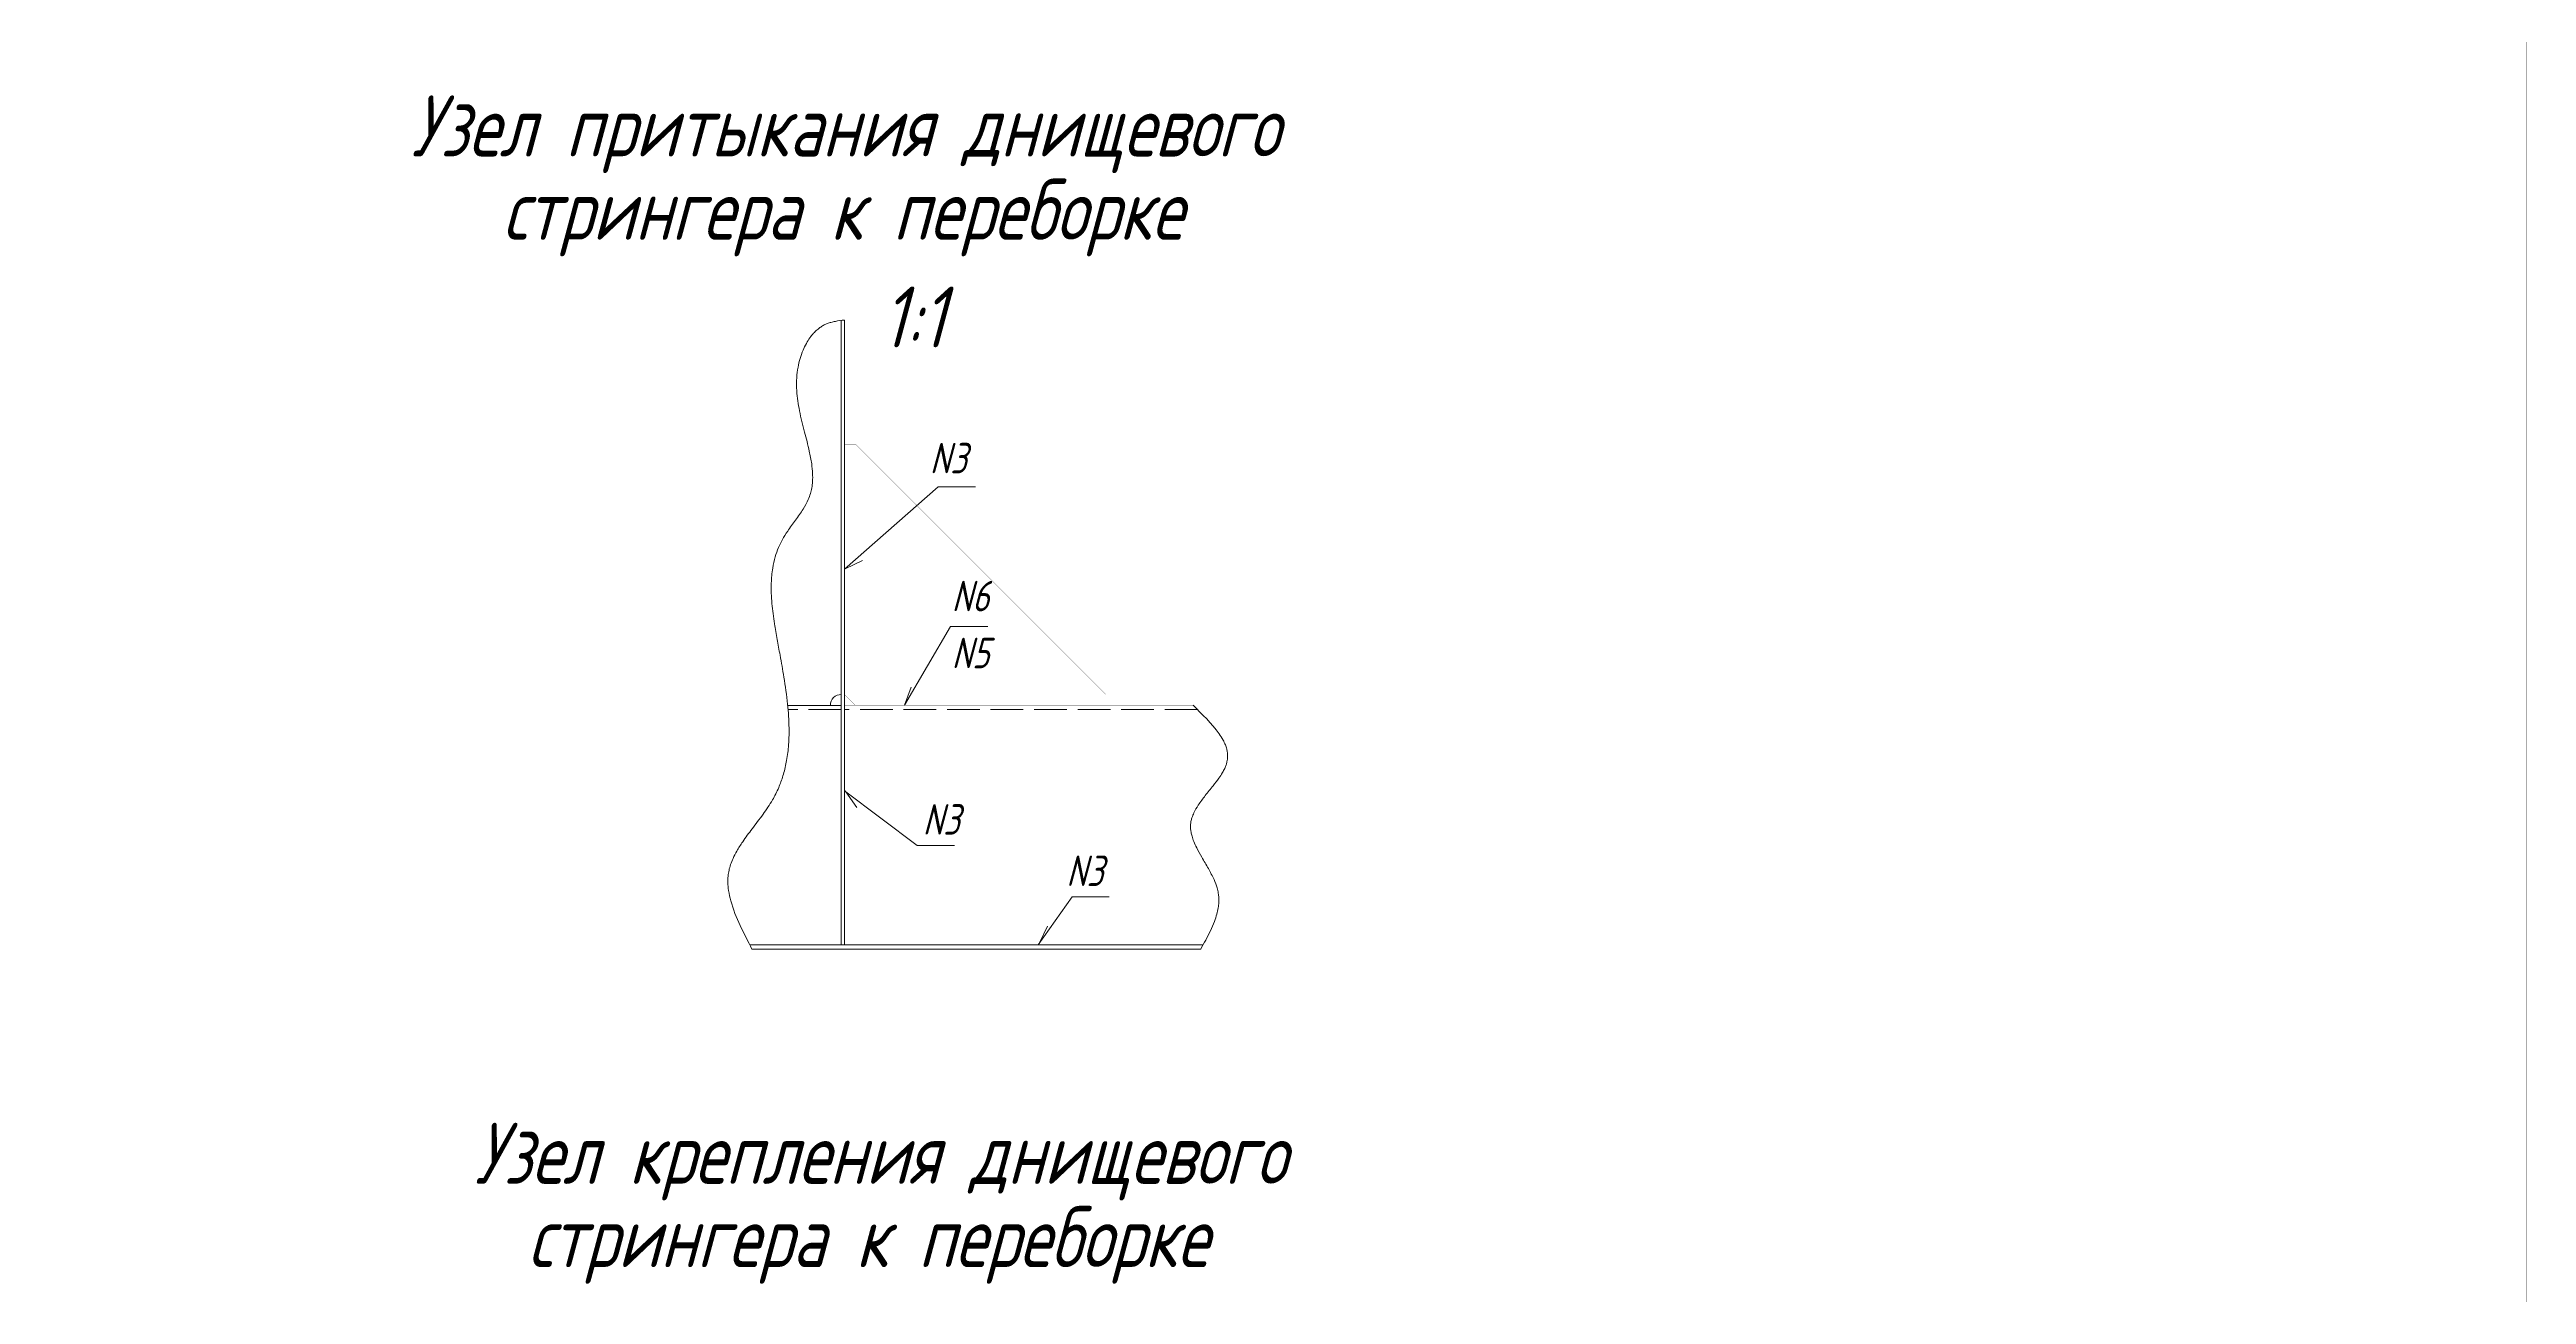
# Model space of a CAD drawing. Header units: millimetres. Extents: x 77380 to 135900, y -26587 to 17301.
# Drawn here: x 107776 to 110620, y -379 to 1050 of the extents above; entities that cross this region are included whole.
import ezdxf

# ---------------------------------------------------------------- set-up
doc = ezdxf.new("R2010")
doc.units = ezdxf.units.MM
for name, pattern in [('K5LT32768', [0]), ('K5LT32769', [50, 37.5, -12.5]), ('K5LT32770', [0]), ('K5LT32774', [850.2, 600, -125, 0.2, -125]), ('K5LT32780', [0]), ('K5LT32835', [0]), ('K5LT_THIN', [0])]:
    doc.linetypes.add(name, pattern=pattern)
doc.styles.add('KTEXTSTYLE', font='GOST_AU.SHX', dxfattribs={"width": 0.96, "height": 5})

# ---------------------------------------------------------------- blocks, each defined once
blk = doc.blocks.new('U57')
at = {"color": 7, "linetype": 'K5LT32780', "const_width": 0.18}
blk.add_lwpolyline([(101915.3, 12814.4), (110075.3, 12814.4), (110075.3, 18654.4), (101915.3, 18654.4)], close=True, dxfattribs=at)
blk = doc.blocks.new('U138')
at = {"color": 7, "linetype": 'K5LT_THIN', "lineweight": 18}
for p, q in [((108265.7, 15017.5), (108212.8, 14927.2)), ((108212.8, 14927.2), (108213.8, 14928.9))]:
    blk.add_line(p, q, dxfattribs=at)
at = {"color": 7, "linetype": 'K5LT32835', "lineweight": 18}
for p, q in [((108212.8, 14927.2), (108212.8, 14927.2)), ((108212.8, 14927.2), (108212.9, 14927.2)), ((108212.9, 14927.5), (108213, 14927.4)), ((108212.9, 14927.5), (108213, 14927.5)), ((108212.9, 14927.5), (108213, 14927.5)), ((108212.9, 14927.4), (108212.9, 14927.3)), ((108212.9, 14927.4), (108212.9, 14927.3)), ((108212.9, 14927.4), (108213, 14927.4)), ((108212.9, 14927.4), (108213, 14927.4)), ((108212.9, 14927.3), (108212.9, 14927.4)), ((108212.9, 14927.3), (108212.9, 14927.3)), ((108212.9, 14927.3), (108212.9, 14927.3)), ((108212.9, 14927.3), (108212.9, 14927.3)), ((108212.9, 14927.2), (108212.9, 14927.2)), ((108212.9, 14927.2), (108212.9, 14927.2)), ((108213, 14927.8), (108213.1, 14927.6)), ((108213, 14927.8), (108213.2, 14927.8)), ((108213, 14927.7), (108213.2, 14927.8)), ((108213, 14927.7), (108213.2, 14927.8)), ((108213, 14927.7), (108213.1, 14927.6)), ((108213, 14927.7), (108213, 14927.5)), ((108213, 14927.7), (108213.1, 14927.7)), ((108213, 14927.6), (108213.1, 14927.7)), ((108213, 14927.6), (108213, 14927.5)), ((108213, 14927.6), (108213, 14927.5)), ((108213, 14927.6), (108213.1, 14927.6)), ((108213, 14927.6), (108213.1, 14927.6)), ((108213, 14927.5), (108213.1, 14927.6)), ((108213, 14927.5), (108213, 14927.4)), ((108213.1, 14928.1), (108213.2, 14927.8)), ((108213.1, 14928.1), (108213.4, 14928.1)), ((108213.1, 14928), (108213.4, 14928.1)), ((108213.1, 14928), (108213.4, 14928.1)), ((108213.1, 14928), (108213.2, 14927.8)), ((108213.1, 14928), (108213.2, 14927.7)), ((108213.1, 14928), (108213.3, 14928)), ((108213.1, 14927.9), (108213.3, 14928)), ((108213.1, 14927.9), (108213.1, 14927.7)), ((108213.1, 14927.9), (108213.3, 14927.9)), ((108213.1, 14927.9), (108213.3, 14927.9)), ((108213.1, 14927.8), (108213.2, 14927.9)), ((108213.1, 14927.8), (108213.1, 14927.7)), ((108213.2, 14928.4), (108213.6, 14928.4)), ((108213.2, 14928.3), (108213.6, 14928.4)), ((108213.2, 14928.3), (108213.5, 14928.4)), ((108213.2, 14928.3), (108213.3, 14928)), ((108213.2, 14928.3), (108213.3, 14928)), ((108213.2, 14928.3), (108213.5, 14928.3)), ((108213.2, 14928.2), (108213.5, 14928.3)), ((108213.2, 14928.2), (108213.5, 14928.3)), ((108213.2, 14928.2), (108213.3, 14927.9)), ((108213.2, 14928.2), (108213.2, 14927.9)), ((108213.2, 14928.1), (108213.4, 14928.2)), ((108213.2, 14928.1), (108213.4, 14928.2)), ((108213.2, 14928.1), (108213.2, 14927.8)), ((108213.3, 14928.6), (108213.4, 14928.2)), ((108213.3, 14928.6), (108213.3, 14928.6)), ((108213.3, 14928.6), (108213.4, 14928.6)), ((108213.3, 14928.5), (108213.4, 14928.6)), ((108213.3, 14928.5), (108213.4, 14928.2)), ((108213.3, 14928.5), (108213.4, 14928.1)), ((108213.3, 14928.5), (108213.5, 14928.5)), ((108213.3, 14928.5), (108213.5, 14928.5)), ((108213.3, 14928.4), (108213.5, 14928.5)), ((108213.3, 14928.4), (108213.6, 14928.5)), ((108213.3, 14928.4), (108213.4, 14928.1)), ((108213.2, 14928.4), (108213.3, 14928)), ((108213.4, 14928.6), (108213.5, 14928.3)), ((108213.4, 14928.6), (108213.5, 14928.3)), ((108213.4, 14928.6), (108213.5, 14928.2)), ((108213.5, 14928.5), (108213.5, 14928.4)), ((108213.5, 14928.5), (108213.5, 14928.3)), ((108213.6, 14928.5), (108213.6, 14928.5)), ((108213.6, 14928.5), (108213.6, 14928.4))]:
    blk.add_line(p, q, dxfattribs=at)
at = {"color": 7, "linetype": 'K5LT32835', "const_width": 0.18}
blk.add_lwpolyline([(108213.6, 14928.5), (108212.8, 14927.2), (108213.3, 14928.6)], close=True, dxfattribs=at)
blk = doc.blocks.new('U139')
at = {"color": 7, "linetype": 'K5LT_THIN', "lineweight": 18}
for p, q in [((108251.6, 15177.9), (108143.9, 15083.2)), ((108143.9, 15083.2), (108145.4, 15084.6))]:
    blk.add_line(p, q, dxfattribs=at)
at = {"color": 7, "linetype": 'K5LT32835', "lineweight": 18}
for p, q in [((108143.9, 15083.3), (108143.9, 15083.3)), ((108143.9, 15083.3), (108143.9, 15083.3)), ((108143.9, 15083.3), (108144, 15083.3)), ((108143.9, 15083.3), (108143.9, 15083.3)), ((108144, 15083.4), (108144, 15083.4)), ((108144, 15083.4), (108144, 15083.3)), ((108144, 15083.4), (108144.1, 15083.4)), ((108144, 15083.4), (108144.1, 15083.4)), ((108144, 15083.4), (108144.1, 15083.4)), ((108144, 15083.4), (108144, 15083.4)), ((108144, 15083.3), (108144, 15083.3)), ((108144, 15083.3), (108144, 15083.3)), ((108144.1, 15083.6), (108144.1, 15083.5)), ((108144.1, 15083.6), (108144.3, 15083.6)), ((108144.1, 15083.5), (108144.1, 15083.4)), ((108144.1, 15083.5), (108144.1, 15083.4)), ((108144.1, 15083.5), (108144.2, 15083.5)), ((108144.1, 15083.5), (108144.2, 15083.5)), ((108144.1, 15083.5), (108144.2, 15083.5)), ((108144.3, 15083.7), (108144.2, 15083.5)), ((108144.2, 15083.7), (108144.2, 15083.5)), ((108144.2, 15083.7), (108144.4, 15083.7)), ((108144.2, 15083.7), (108144.4, 15083.7)), ((108144.2, 15083.6), (108144.2, 15083.5)), ((108144.2, 15083.6), (108144.3, 15083.6)), ((108144.2, 15083.6), (108144.3, 15083.6)), ((108144.4, 15083.8), (108144.3, 15083.6)), ((108144.3, 15083.8), (108144.3, 15083.6)), ((108144.3, 15083.8), (108144.3, 15083.6)), ((108144.3, 15083.8), (108144.5, 15083.8)), ((108144.3, 15083.8), (108144.5, 15083.8)), ((108144.3, 15083.8), (108144.5, 15083.7)), ((108144.3, 15083.7), (108144.4, 15083.7)), ((108144.5, 15084), (108144.4, 15083.7)), ((108144.4, 15084), (108144.7, 15083.9)), ((108144.4, 15083.9), (108144.4, 15083.7)), ((108144.4, 15083.9), (108144.4, 15083.7)), ((108144.4, 15083.9), (108144.7, 15083.9)), ((108144.4, 15083.9), (108144.6, 15083.9)), ((108144.4, 15083.9), (108144.6, 15083.9)), ((108144.4, 15083.8), (108144.6, 15083.8)), ((108144.6, 15084.1), (108144.5, 15083.8)), ((108144.5, 15084.1), (108144.5, 15083.8)), ((108144.5, 15084.1), (108144.8, 15084.1)), ((108144.5, 15084.1), (108144.8, 15084)), ((108144.5, 15084), (108144.5, 15083.8)), ((108144.5, 15084), (108144.8, 15084)), ((108144.5, 15084), (108144.7, 15084)), ((108144.7, 15084.3), (108144.6, 15083.9)), ((108144.6, 15084.2), (108144.6, 15083.9)), ((108144.6, 15084.2), (108144.6, 15083.8)), ((108144.6, 15084.2), (108145, 15084.2)), ((108144.6, 15084.2), (108144.9, 15084.2)), ((108144.6, 15084.1), (108144.9, 15084.1)), ((108144.6, 15084.1), (108144.9, 15084.1)), ((108144.8, 15084.4), (108144.7, 15084)), ((108144.7, 15084.4), (108144.9, 15084.3)), ((108144.7, 15084.3), (108144.7, 15084)), ((108144.7, 15084.3), (108144.7, 15083.9)), ((108144.7, 15084.3), (108144.9, 15084.3)), ((108144.7, 15084.3), (108145, 15084.3)), ((108144.7, 15084.3), (108145, 15084.2)), ((108144.7, 15084.2), (108145, 15084.2)), ((108144.8, 15084.4), (108144.8, 15084.4)), ((108144.9, 15084.4), (108144.8, 15084.1)), ((108144.8, 15084.4), (108144.8, 15084.1)), ((108144.8, 15084.4), (108144.8, 15084)), ((108144.8, 15084.4), (108144.9, 15084.4)), ((108144.8, 15084.4), (108144.9, 15084.4)), ((108144.9, 15084.4), (108144.9, 15084.1)), ((108145, 15084.3), (108144.9, 15084.2)), ((108144.9, 15084.3), (108144.9, 15084.1)), ((108145, 15084.3), (108145, 15084.2)), ((108145, 15084.2), (108145, 15084.2))]:
    blk.add_line(p, q, dxfattribs=at)
at = {"color": 7, "linetype": 'K5LT32835', "const_width": 0.18}
blk.add_lwpolyline([(108145, 15084.2), (108143.9, 15083.2), (108144.8, 15084.5)], close=True, dxfattribs=at)
blk = doc.blocks.new('U140')
at = {"color": 7, "linetype": 'K5LT_THIN', "lineweight": 18}
for p, q in [((108405.3, 14707), (108366.3, 14652)), ((108366.3, 14652), (108367.5, 14653.6))]:
    blk.add_line(p, q, dxfattribs=at)
at = {"color": 7, "linetype": 'K5LT32835', "lineweight": 18}
for p, q in [((108366.3, 14652.1), (108366.3, 14652)), ((108366.3, 14652.1), (108366.4, 14652.1)), ((108366.3, 14652), (108366.3, 14652)), ((108366.3, 14652), (108366.3, 14652)), ((108366.4, 14652.3), (108366.4, 14652.2)), ((108366.4, 14652.3), (108366.5, 14652.3)), ((108366.4, 14652.3), (108366.5, 14652.3)), ((108366.4, 14652.2), (108366.4, 14652.2)), ((108366.4, 14652.2), (108366.4, 14652.1)), ((108366.4, 14652.2), (108366.5, 14652.2)), ((108366.4, 14652.2), (108366.5, 14652.2)), ((108366.4, 14652.2), (108366.4, 14652.2)), ((108366.4, 14652.1), (108366.4, 14652.1)), ((108366.4, 14652.1), (108366.4, 14652.1)), ((108366.4, 14652.1), (108366.4, 14652.1)), ((108366.5, 14652.5), (108366.6, 14652.4)), ((108366.5, 14652.5), (108366.6, 14652.3)), ((108366.5, 14652.5), (108366.7, 14652.5)), ((108366.5, 14652.5), (108366.7, 14652.5)), ((108366.5, 14652.4), (108366.6, 14652.5)), ((108366.5, 14652.4), (108366.5, 14652.3)), ((108366.5, 14652.4), (108366.5, 14652.3)), ((108366.5, 14652.4), (108366.6, 14652.4)), ((108366.5, 14652.4), (108366.6, 14652.4)), ((108366.5, 14652.3), (108366.6, 14652.4)), ((108366.5, 14652.3), (108366.5, 14652.2)), ((108366.6, 14652.8), (108366.9, 14652.8)), ((108366.6, 14652.7), (108366.9, 14652.8)), ((108366.6, 14652.7), (108366.7, 14652.5)), ((108366.6, 14652.7), (108366.7, 14652.5)), ((108366.6, 14652.7), (108366.8, 14652.7)), ((108366.6, 14652.6), (108366.8, 14652.7)), ((108366.6, 14652.6), (108366.6, 14652.4)), ((108366.6, 14652.6), (108366.6, 14652.4)), ((108366.6, 14652.6), (108366.8, 14652.6)), ((108366.6, 14652.6), (108366.7, 14652.6)), ((108366.6, 14652.5), (108366.7, 14652.6)), ((108366.7, 14653), (108366.8, 14652.7)), ((108366.7, 14653), (108367, 14653)), ((108366.7, 14652.9), (108367, 14653)), ((108366.7, 14652.9), (108366.8, 14652.6)), ((108366.7, 14652.9), (108367, 14652.9)), ((108366.7, 14652.9), (108367, 14652.9)), ((108366.7, 14652.8), (108366.9, 14652.9)), ((108366.7, 14652.8), (108366.7, 14652.6)), ((108366.7, 14652.8), (108366.7, 14652.6)), ((108366.7, 14652.8), (108366.9, 14652.8)), ((108366.8, 14653.2), (108367.1, 14653.3)), ((108366.8, 14653.2), (108366.9, 14652.8)), ((108366.8, 14653.2), (108367.2, 14653.2)), ((108366.8, 14653.1), (108367.2, 14653.2)), ((108366.8, 14653.1), (108367.1, 14653.2)), ((108366.8, 14653.1), (108366.9, 14652.8)), ((108366.8, 14653.1), (108366.8, 14652.7)), ((108366.8, 14653.1), (108367.1, 14653.1)), ((108366.8, 14653), (108367.1, 14653.1)), ((108366.8, 14653), (108366.8, 14652.7)), ((108366.8, 14653), (108367.1, 14653)), ((108366.9, 14653.4), (108367, 14653)), ((108366.9, 14653.4), (108366.9, 14653.4)), ((108366.9, 14653.3), (108367, 14653.4)), ((108366.9, 14653.3), (108367, 14652.9)), ((108366.9, 14653.3), (108366.9, 14652.9)), ((108366.9, 14653.3), (108367, 14653.3)), ((108366.9, 14653.3), (108367, 14653.3)), ((108366.9, 14653.2), (108367.1, 14653.3)), ((108366.9, 14653.2), (108366.9, 14652.8)), ((108367, 14653.4), (108367, 14653)), ((108367, 14653.3), (108367.1, 14653.1)), ((108367, 14653.3), (108367, 14653)), ((108367.1, 14653.3), (108367.1, 14653.1)), ((108367.1, 14653.3), (108367.1, 14653.1)), ((108367.1, 14653.2), (108367.1, 14653.2)), ((108367.2, 14653.2), (108367.2, 14653.2))]:
    blk.add_line(p, q, dxfattribs=at)
at = {"color": 7, "linetype": 'K5LT32835', "const_width": 0.18}
blk.add_lwpolyline([(108367.2, 14653.2), (108366.3, 14652), (108366.9, 14653.4)], close=True, dxfattribs=at)
blk = doc.blocks.new('U141')
at = {"color": 7, "linetype": 'K5LT32835', "lineweight": 18}
for p, q in [((108143.9, 14829), (108143.9, 14829)), ((108143.9, 14829), (108143.9, 14829)), ((108144, 14828.9), (108143.9, 14828.9)), ((108144, 14829), (108144, 14828.9)), ((108144.1, 14828.9), (108144, 14828.9)), ((108144.1, 14828.9), (108144, 14828.9)), ((108144, 14828.9), (108144, 14828.9)), ((108144, 14828.9), (108144, 14828.9)), ((108144, 14828.9), (108144, 14828.9)), ((108144.1, 14828.9), (108144.1, 14828.8)), ((108144.1, 14828.9), (108144.1, 14828.8)), ((108144.1, 14828.9), (108144.1, 14828.8)), ((108144.2, 14828.8), (108144.1, 14828.8)), ((108144.2, 14828.8), (108144.1, 14828.8)), ((108144.2, 14828.9), (108144.2, 14828.8)), ((108144.4, 14828.8), (108144.2, 14828.7)), ((108144.3, 14828.8), (108144.2, 14828.8)), ((108144.3, 14828.8), (108144.2, 14828.8)), ((108144.2, 14828.8), (108144.2, 14828.7)), ((108144.2, 14828.8), (108144.2, 14828.7)), ((108144.3, 14828.8), (108144.4, 14828.6)), ((108144.3, 14828.8), (108144.3, 14828.7)), ((108144.3, 14828.8), (108144.3, 14828.7)), ((108144.5, 14828.7), (108144.3, 14828.6)), ((108144.5, 14828.7), (108144.3, 14828.7)), ((108144.4, 14828.7), (108144.3, 14828.7)), ((108144.4, 14828.8), (108144.4, 14828.6)), ((108144.6, 14828.7), (108144.4, 14828.6)), ((108144.4, 14828.7), (108144.5, 14828.6)), ((108144.4, 14828.7), (108144.4, 14828.6)), ((108144.7, 14828.6), (108144.4, 14828.6)), ((108144.6, 14828.6), (108144.4, 14828.6)), ((108144.5, 14828.7), (108144.6, 14828.5)), ((108144.5, 14828.7), (108144.5, 14828.5)), ((108144.5, 14828.7), (108144.5, 14828.5)), ((108144.8, 14828.6), (108144.5, 14828.5)), ((108144.7, 14828.6), (108144.5, 14828.5)), ((108144.8, 14828.5), (108144.5, 14828.5)), ((108144.6, 14828.7), (108144.6, 14828.4)), ((108144.6, 14828.6), (108144.7, 14828.4)), ((108144.6, 14828.6), (108144.6, 14828.4)), ((108144.9, 14828.5), (108144.6, 14828.4)), ((108144.9, 14828.5), (108144.6, 14828.5)), ((108144.7, 14828.6), (108144.8, 14828.3)), ((108144.7, 14828.6), (108144.7, 14828.3)), ((108144.7, 14828.6), (108144.7, 14828.4)), ((108145, 14828.5), (108144.7, 14828.4)), ((108145.1, 14828.4), (108144.7, 14828.4)), ((108145, 14828.4), (108144.7, 14828.4)), ((108144.8, 14828.6), (108144.8, 14828.3)), ((108144.8, 14828.5), (108144.9, 14828.2)), ((108144.8, 14828.5), (108144.9, 14828.3)), ((108145.2, 14828.4), (108144.8, 14828.3)), ((108145.1, 14828.4), (108144.8, 14828.3)), ((108145.3, 14828.3), (108144.8, 14828.3)), ((108144.9, 14828.5), (108145, 14828.2)), ((108144.9, 14828.5), (108144.9, 14828.2)), ((108145.2, 14828.3), (108144.9, 14828.2)), ((108145.2, 14828.3), (108144.9, 14828.2)), ((108145.2, 14828.2), (108144.9, 14828.2)), ((108145, 14828.5), (108145, 14828.1)), ((108145, 14828.5), (108145, 14828.1)), ((108145, 14828.4), (108145.1, 14828.1)), ((108145.1, 14828.2), (108145, 14828.1)), ((108145.2, 14828.2), (108145, 14828.2)), ((108145.1, 14828.4), (108145.2, 14828.2)), ((108145.1, 14828.4), (108145.1, 14828.1)), ((108145.1, 14828.4), (108145.1, 14828.1)), ((108145.1, 14828.1), (108145.1, 14828.1)), ((108145.1, 14828.1), (108145.1, 14828.1)), ((108145.2, 14828.4), (108145.2, 14828.2)), ((108145.2, 14828.4), (108145.2, 14828.2)), ((108145.2, 14828.3), (108145.2, 14828.3)), ((108145.3, 14828.3), (108145.3, 14828.3))]:
    blk.add_line(p, q, dxfattribs=at)
at = {"color": 7, "linetype": 'K5LT_THIN', "lineweight": 18}
for p, q in [((108143.9, 14829), (108145.5, 14827.8)), ((108227.4, 14766.1), (108143.9, 14829))]:
    blk.add_line(p, q, dxfattribs=at)
at = {"color": 7, "linetype": 'K5LT32835', "const_width": 0.18}
blk.add_lwpolyline([(108145.1, 14828.1), (108143.9, 14829), (108145.3, 14828.3)], close=True, dxfattribs=at)

msp = doc.modelspace()

# ---------------------------------------------------------------- linework, layer by layer
at = {"color": 3, "linetype": 'K5LT32768', "lineweight": 18, "true_color": 0x00ff00}
for p, q in [((108685.189, 21.978), (108685.189, 738.97)), ((108685.189, 296.977), (108685.189, 738.97)), ((108688.935, 21.978), (108688.935, 739.439)), ((108623.836, 296.977), (108685.189, 296.977)), ((108580.1, 21.978), (108685.189, 21.978)), ((109100.746, 21.978), (108582.686, 21.978)), ((109098.001, 16.979), (108582.686, 16.979)), ((108688.935, 21.978), (109100.746, 21.978))]:
    msp.add_line(p, q, dxfattribs=at)
at = {"color": 7, "linetype": 'K5LT32780', "lineweight": 18}
for p, q in [((108796.597, 547.92), (108839.256, 547.92)), ((108810.724, 387.505), (108853.383, 387.505)), ((108772.471, 136.052), (108815.13, 136.052)), ((108950.347, 77.023), (108993.006, 77.023))]:
    msp.add_line(p, q, dxfattribs=at)
at = {"color": 7, "linetype": 'K5LT_THIN', "lineweight": 18}
for p, q in [((108689.657, 453.862), (108709.489, 463.386)), ((108757.879, 297.161), (108765.653, 317.741)), ((108690.533, 197.769), (108703.037, 179.668)), ((108912.509, 23.61), (108922.043, 43.437))]:
    msp.add_line(p, q, dxfattribs=at)
at = {"color": 3, "linetype": 'K5LT32769', "lineweight": 18, "true_color": 0x00ff00}
for p, q in [((108685.189, 292.16), (108624.29, 292.16)), ((109094.264, 292.16), (108688.935, 292.16))]:
    msp.add_line(p, q, dxfattribs=at)
at = {"color": 3, "linetype": 'K5LT32774', "lineweight": 18, "true_color": 0x00ff00}
msp.add_line((108685.189, 292.228), (108685.189, 21.978), dxfattribs=at)
at = {"color": 2, "linetype": 'K5LT32770', "true_color": 0xffff00, "const_width": 0.18}
msp.add_lwpolyline([(108701.432, 296.977), (108988.931, 296.977), (108988.931, 309.478), (108701.432, 596.978), (108688.935, 596.978), (108688.935, 309.478), (108701.432, 296.977)], dxfattribs=at)
at = {"color": 3, "linetype": 'K5LT32768', "true_color": 0x00ff00, "const_width": 0.18}
for points in [[(108685.189, 21.978), (108685.189, 297.16), (108623.818, 297.16)], [(109089.182, 297.161), (108688.935, 297.161), (108688.935, 21.978)]]:
    msp.add_lwpolyline(points, dxfattribs=at)
at = {"color": 3, "linetype": 'K5LT32768', "lineweight": 18, "true_color": 0x00ff00}
msp.add_arc((108685.189, 296.98), 12.498, 90.005035, 180.012451, dxfattribs=at)
at = {"color": 7, "linetype": 'K5LT32780', "lineweight": 18}
for points, knots in [([(108582.686, 16.979), (108573.846, 34.888), (108561.618, 56.62), (108555.741, 83.378), (108554.87, 92.933), (108555.106, 100.713), (108556.159, 107.63), (108558.055, 114.424), (108561.009, 121.829), (108565.613, 130.665), (108572.915, 142.02), (108583.309, 155.91), (108595.314, 171.468), (108605.961, 187.118), (108613.422, 202.06), (108618.68, 216.586), (108622.501, 232.232), (108624.938, 250.469), (108625.616, 272.774), (108623.83, 299.555), (108619.836, 327.508), (108615.386, 352.285), (108611.538, 372.667), (108608.091, 392.405), (108605.242, 413.89), (108604.357, 435.321), (108605.949, 453.336), (108608.98, 466.999), (108612.835, 477.916), (108617.637, 487.742), (108624.348, 498.229), (108632.775, 509.632), (108641.192, 521.452), (108646.904, 531.657), (108649.879, 539.898), (108651.492, 546.862), (108652.392, 554.59), (108652.433, 563.845), (108651.256, 575.495), (108648.143, 591.436), (108642.815, 611.614), (108637.027, 634.501), (108633.853, 655.506), (108633.738, 672.322), (108635.272, 684.758), (108637.744, 695.206), (108640.972, 704.402), (108644.799, 712.362), (108648.905, 718.885), (108653.097, 724.094), (108657.293, 728.208), (108661.41, 731.374), (108665.4, 733.753), (108669.324, 735.525), (108673.652, 736.923), (108680.184, 738.372), (108685.437, 739.009), (108688.935, 739.439)], [0, 0, 0, 0, 4.38392235, 5.26017936, 5.91558292, 6.45597152, 6.94127172, 7.42680515, 7.97980565, 8.66432218, 9.58057423, 10.89905501, 12.41842136, 13.83693936, 14.98647596, 16.02560234, 17.17492807, 18.46667579, 20.00154726, 21.99840089, 24.26943555, 26.11072324, 27.4480854, 28.75973297, 30.44828842, 32.13639853, 33.3913945, 34.35279192, 35.15847221, 35.89196041, 36.71564701, 37.84985624, 38.96162939, 39.85623572, 40.36971181, 40.85355134, 41.40091634, 42.05043765, 42.85329129, 43.93182903, 45.56283437, 47.37073748, 49.04117723, 50.14714624, 50.99985351, 51.74840211, 52.46711189, 53.10565927, 53.65636535, 54.13202653, 54.54994639, 54.92560463, 55.25369416, 55.55320403, 55.85607279, 56.23657295, 57, 57, 57, 57]), ([(109089.182, 297.161), (109099.403, 286.631), (109112.831, 274.521), (109123.392, 257.815), (109126.207, 251.923), (109127.839, 247.094), (109128.71, 242.852), (109129.002, 238.986), (109128.815, 235.411), (109128.191, 231.952), (109127.116, 228.369), (109125.396, 224.234), (109122.666, 219.141), (109118.252, 212.427), (109111.563, 203.72), (109103.317, 193.658), (109095.638, 183.47), (109090.56, 174.871), (109087.936, 168.422), (109086.724, 163.721), (109086.246, 159.615), (109086.283, 155.623), (109086.819, 151.282), (109088.008, 146.273), (109090.166, 140.119), (109093.875, 132.072), (109099.647, 121.734), (109106.719, 109.889), (109112.918, 98.248), (109116.619, 88.686), (109118.264, 81.633), (109118.853, 75.944), (109118.81, 70.253), (109118.074, 63.967), (109116.455, 56.762), (109113.556, 48.016), (109107.622, 34.414), (109101.855, 23.991), (109098.001, 16.979)], [0, 0, 0, 0, 5.32627602, 6.3448458, 7.0742759, 7.66322963, 8.16892866, 8.62392527, 9.05015247, 9.44948877, 9.8818859, 10.38994815, 11.05285884, 11.95187392, 13.26914041, 14.98901873, 16.61975558, 17.84043787, 18.55853126, 19.11026814, 19.57684143, 20.03708339, 20.5393353, 21.14258886, 21.88052279, 22.87489589, 24.31691802, 26.12539662, 27.82537418, 29.04022543, 29.79049811, 30.41719856, 31.08752433, 31.8279941, 32.68313805, 33.73205741, 35.12842027, 38, 38, 38, 38])]:
    msp.add_open_spline(points, degree=3, knots=knots, dxfattribs=at)

# ---------------------------------------------------------------- block references
for name in ['U57', 'U139', 'U138', 'U141', 'U140']:
    msp.add_blockref(name, (545.046, -14630.011))

# ---------------------------------------------------------------- texts
at = {"color": 7, "char_height": 2.5, "attachment_point": 1, "style": 'KTEXTSTYLE'}
for s, insert in [('\\H3.5;\\W0.965;\\Q15;\\Q15;\\H70.00;Узел притыкания днищевого', (108191.313, 997.203)), ('\\H3.5;\\W0.965;\\Q15;\\Q15;\\H70.00;стрингера к переборке', (108296.247, 901.573)), ('\\H3.5;\\W0.965;\\Q15;\\Q15;\\H70.00;1:1', (108731.598, 777.928)), ('\\H3.5;\\W0.965;\\Q15;\\Q15;\\H35.00;N3', (108786.847, 598.346)), ('\\H3.5;\\W0.965;\\Q15;\\Q15;\\H35.00;N6', (108811.974, 439.931)), ('\\H3.5;\\W0.965;\\Q15;\\Q15;\\H35.00;N5', (108811.974, 374.579)), ('\\H3.5;\\W0.965;\\Q15;\\Q15;\\H35.00;N3', (108778.721, 183.478)), ('\\H3.5;\\W0.965;\\Q15;\\Q15;\\H35.00;N3', (108943.597, 124.449)), ('\\H3.5;\\W0.965;\\Q15;\\Q15;\\H70.00;Узел крепления днищевого', (108264.002, -182.478)), ('\\H3.5;\\W0.965;\\Q15;\\Q15;\\H70.00;стрингера к переборке', (108325.412, -278.108))]:
    msp.add_mtext(s, dxfattribs=dict(at, insert=insert))

doc.saveas('drawing.dxf')
